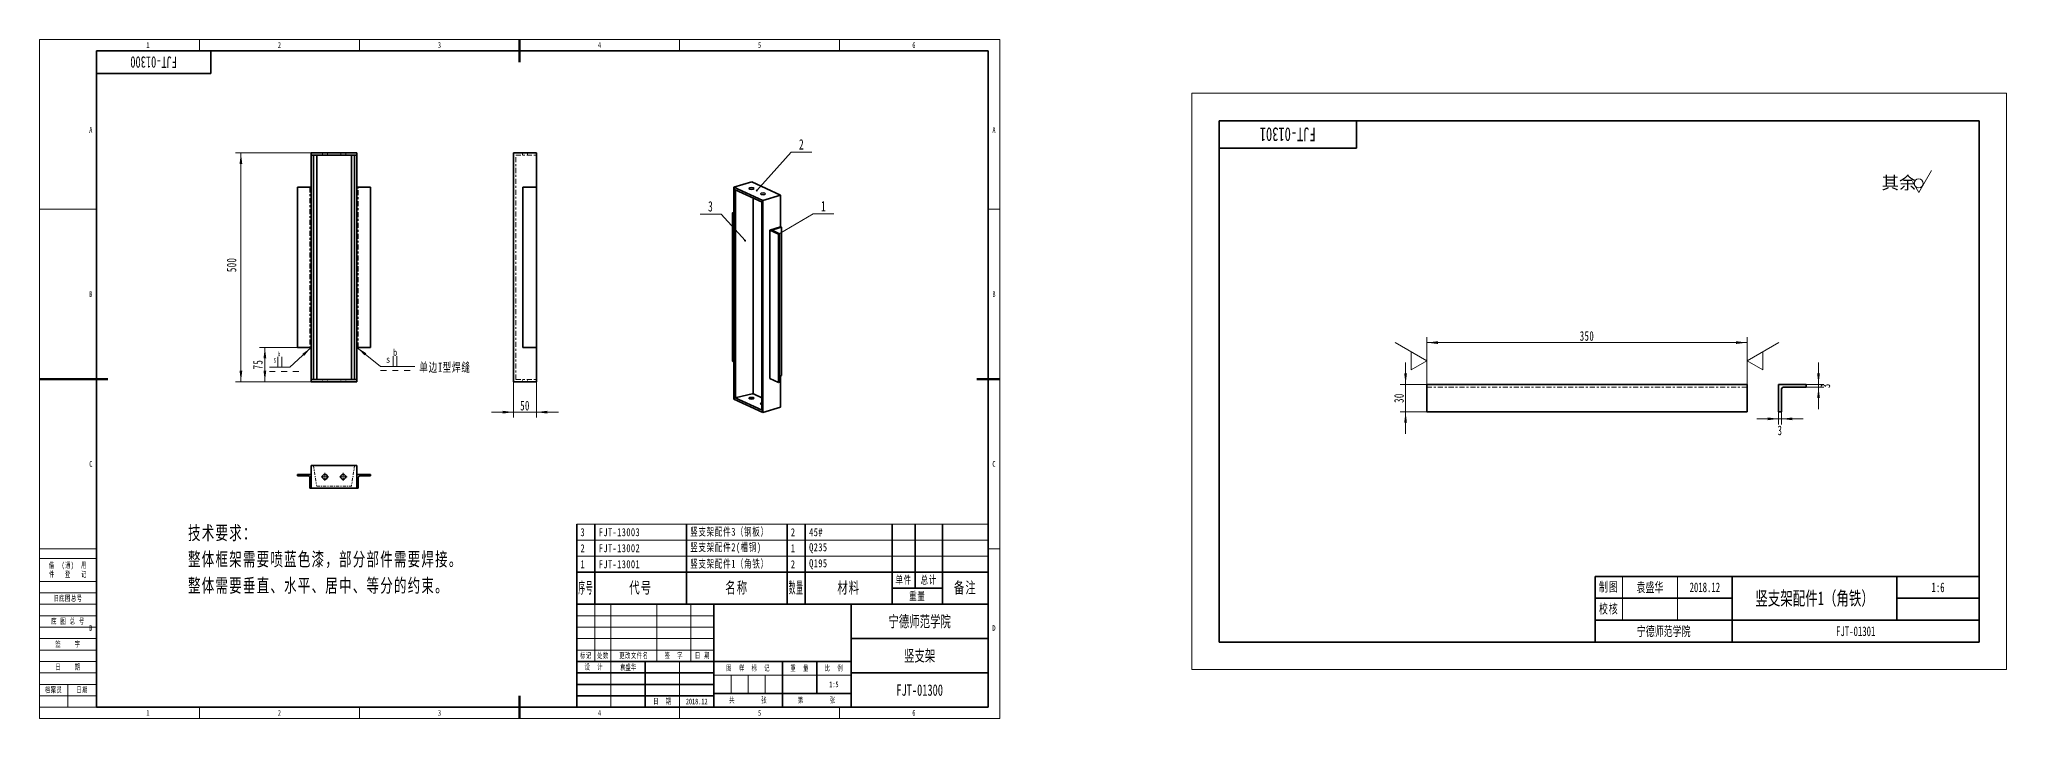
# Model space of a CAD drawing. Header units: millimetres. Extents: x -1183 to 7849, y -737 to 748.
# Drawn here: x -1183 to 3119, y -737 to 748 of the extents above; entities that cross this region are included whole.
import ezdxf
from ezdxf.enums import TextEntityAlignment as Align

# ---------------------------------------------------------------- set-up
doc = ezdxf.new("R2010")
doc.units = ezdxf.units.MM
for name, pattern in [('CENTER', [47.5, 22, -8.5, 8.5, -8.5]), ('DASHED', [25.719999, 12.86, -12.86]), ('点画线', [18, 12, -2, 2, -2])]:
    doc.linetypes.add(name, pattern=pattern)
doc.layers.get('0').update_dxf_attribs({"lineweight": 18})
for name, color, linetype, lineweight in [('yhdashed', 2, 'DASHED', 18), ('yhsolid', 7, 'Continuous', 18), ('yhtext', 4, 'Continuous', 18), ('yhthin', 1, 'Continuous', 18), ('中心线层', 1, '点画线', 18), ('尺寸线层', 3, 'Continuous', 18), ('粗实线层', 7, 'Continuous', 35), ('细实线层', 7, 'Continuous', 18)]:
    doc.layers.add(name, color=color, linetype=linetype, lineweight=lineweight)
doc.styles.get("Standard").update_dxf_attribs({"font": ''})
doc.styles.add('UMHZ', font='', dxfattribs={"width": 0.75})
doc.styles.add('标准', font='', dxfattribs={"width": 0.667})
doc.styles.get('Standard').set_extended_font_data('宋体')
doc.styles.get('UMHZ').set_extended_font_data('宋体')
doc.styles.get('标准').set_extended_font_data('宋体')
doc.dimstyles.new('标准', dxfattribs={"dimscale": 6, "dimtxt": 3.5, "dimasz": 4, "dimexe": 2, "dimexo": 0, "dimtad": 1, "dimdsep": 46, "dimtxsty": '标准', "dimblk": '_CAXARROW', "dimcen": 0, "dimdle": 8, "dimazin": 2, "dimtfac": 0.707107, "dimtdec": 3, "dimtmove": 2, "dimatfit": 3, "dimfxl": 0, "dimfrac": 2, "dimtolj": 1, "dimarcsym": 0})

# ---------------------------------------------------------------- blocks, each defined once
blk = doc.blocks.new('*X4')
at = {"layer": '尺寸线层', "lineweight": 18, "transparency": 16777216}
for points in [[(-742.1, 499.5), (-739.1, 475.5), (-745.1, 475.5)], [(-742.1, -0.5), (-739.1, 23.5), (-745.1, 23.5)]]:
    blk.add_hatch(color=0, dxfattribs=at).paths.add_polyline_path(points, flags=0)
at = {"layer": '尺寸线层', "color": 0, "lineweight": 18, "transparency": 16777216}
for p, q in [((-488.4, 499.5), (-754.1, 499.5)), ((-742.1, 499.5), (-742.1, -0.5)), ((-488.4, -0.5), (-754.1, -0.5))]:
    blk.add_line(p, q, dxfattribs=at)
at = {"layer": '尺寸线层', "color": 0, "lineweight": 18, "transparency": 16777216, "insert": (-762.4, 254.9), "char_height": 21, "width": 59.721, "attachment_point": 5, "rotation": 90, "line_spacing_factor": 1.15057, "style": '标准'}
blk.add_mtext('\\T1.1;500', dxfattribs=at)
blk = doc.blocks.new('_CAXARROW')
blk.add_hatch(color=0).paths.add_polyline_path([(0, 0), (-1, 0.125), (-1, -0.125)], flags=0)
blk = doc.blocks.new('*X5')
at = {"layer": '尺寸线层', "lineweight": 18, "transparency": 16777216}
for points in [[(-145.9, -67.1), (-169.9, -64.1), (-169.9, -70.1)], [(-95.9, -67.1), (-71.9, -64.1), (-71.9, -70.1)]]:
    blk.add_hatch(color=0, dxfattribs=at).paths.add_polyline_path(points, flags=0)
at = {"layer": '尺寸线层', "color": 0, "lineweight": 18, "transparency": 16777216}
for p, q in [((-145.9, -0.5), (-145.9, -79.1)), ((-95.9, -0.5), (-95.9, -79.1)), ((-193.9, -67.1), (-47.9, -67.1))]:
    blk.add_line(p, q, dxfattribs=at)
at = {"layer": '尺寸线层', "color": 0, "lineweight": 18, "transparency": 16777216, "insert": (-120.9, -52.9), "char_height": 21, "width": 42, "attachment_point": 5, "line_spacing_factor": 1.15057, "style": '标准'}
blk.add_mtext('\\T1.1;50', dxfattribs=at)
blk = doc.blocks.new('$CAXA_FRAME_13B17AC1$')
at = {"layer": '粗实线层'}
for p, q in [((-138.5, 95), (-138.5, -95)), ((138.5, 95), (-138.5, 95)), ((-88.5, 95), (-88.5, 85)), ((138.5, -95), (138.5, 95)), ((-88.5, 85), (-138.5, 85)), ((-138.5, -95), (138.5, -95))]:
    blk.add_line(p, q, dxfattribs=at)
at = {"layer": '细实线层'}
for p, q in [((148.5, 105), (-148.5, 105)), ((-148.5, 105), (-148.5, -105)), ((148.5, -105), (148.5, 105)), ((-148.5, -105), (148.5, -105))]:
    blk.add_line(p, q, dxfattribs=at)
at = {"layer": '尺寸线层', "style": '标准', "width": 0.667}
blk.add_attdef('图纸编号', text='', height=5.19, rotation=180, dxfattribs=at).set_placement((-113.5, 90), align=Align.MIDDLE_CENTER)
blk = doc.blocks.new('$CAXA_TITLE_151E506F$')
at = {"layer": '粗实线层'}
for p, q in [((-140, 24), (-140, 0)), ((-140, 24), (0, 24)), ((-90, 24), (-90, 0)), ((-30, 24), (-30, 8)), ((0, 24), (0, 0)), ((0, 24), (0, 8)), ((-140, 16), (-90, 16)), ((-30, 16), (0, 16)), ((-140, 8), (0, 8)), ((-140, 0), (0, 0))]:
    blk.add_line(p, q, dxfattribs=at)
at = {"layer": '细实线层'}
for p, q in [((-130, 24), (-130, 8)), ((-110, 24), (-110, 8))]:
    blk.add_line(p, q, dxfattribs=at)
at = {"layer": '尺寸线层', "char_height": 3.481, "width": 18, "attachment_point": 5, "line_spacing_factor": 0.963108, "style": '标准'}
for s, insert in [('\\T1.1;制图', (-135, 20)), ('\\T1.1;校核', (-135, 12))]:
    blk.add_mtext(s, dxfattribs=dict(at, insert=insert))
at = {"layer": '尺寸线层', "style": '标准', "width": 0.667}
for tag, height, p in [('制图签名', 3.63, (-120, 20)), ('制图日期', 3.63, (-100, 20)), ('图纸比例', 3.63, (-15, 20)), ('校核签名', 3.63, (-120, 12)), ('校核日期', 3.63, (-100, 12)), ('图纸名称', 5.19, (-60, 16)), ('重量', 3.63, (-15, 12)), ('院校名称', 3.63, (-115, 4)), ('图纸编号', 3.63, (-45, 4))]:
    blk.add_attdef(tag, text='', height=height, dxfattribs=at).set_placement(p, align=Align.MIDDLE_CENTER)
blk = doc.blocks.new('*X6')
at = {"layer": '尺寸线层', "lineweight": 18, "transparency": 16777216}
for points in [[(1804.7, -6.3), (1807.7, 17.7), (1801.7, 17.7)], [(1804.7, -66.3), (1807.7, -90.3), (1801.7, -90.3)]]:
    blk.add_hatch(color=0, dxfattribs=at).paths.add_polyline_path(points, flags=0)
at = {"layer": '尺寸线层', "color": 0, "lineweight": 18, "transparency": 16777216}
for p, q in [((1804.7, 41.7), (1804.7, -114.3)), ((1851.4, -6.3), (1792.7, -6.3)), ((1851.4, -66.3), (1792.7, -66.3))]:
    blk.add_line(p, q, dxfattribs=at)
at = {"layer": '尺寸线层', "color": 0, "lineweight": 18, "transparency": 16777216, "insert": (1790.4, -36.3), "char_height": 21, "width": 42, "attachment_point": 5, "rotation": 90, "line_spacing_factor": 1.15057, "style": '标准'}
blk.add_mtext('\\T1.1;30', dxfattribs=at)
blk = doc.blocks.new('*X7')
at = {"layer": '尺寸线层', "lineweight": 18, "transparency": 16777216}
for points in [[(1851.4, 85), (1875.4, 82), (1875.4, 88)], [(2551.4, 85), (2527.4, 82), (2527.4, 88)]]:
    blk.add_hatch(color=0, dxfattribs=at).paths.add_polyline_path(points, flags=0)
at = {"layer": '尺寸线层', "color": 0, "lineweight": 18, "transparency": 16777216}
for p, q in [((1851.4, -6.3), (1851.4, 97)), ((2551.4, -66.3), (2551.4, 97)), ((2551.4, 85), (1851.4, 85))]:
    blk.add_line(p, q, dxfattribs=at)
at = {"layer": '尺寸线层', "color": 0, "lineweight": 18, "transparency": 16777216, "insert": (2201.4, 99.3), "char_height": 21, "width": 59.721, "attachment_point": 5, "line_spacing_factor": 1.15057, "style": '标准'}
blk.add_mtext('\\T1.1;350', dxfattribs=at)
blk = doc.blocks.new('*X8')
at = {"layer": '尺寸线层', "lineweight": 18, "transparency": 16777216}
for points in [[(2707.7, -6.3), (2704.7, 17.7), (2710.7, 17.7)], [(2707.7, -12.3), (2704.7, -36.3), (2710.7, -36.3)]]:
    blk.add_hatch(color=0, dxfattribs=at).paths.add_polyline_path(points, flags=0)
at = {"layer": '尺寸线层', "color": 0, "lineweight": 18, "transparency": 16777216}
for p, q in [((2707.7, -60.3), (2707.7, 41.7)), ((2680.5, -6.3), (2719.7, -6.3)), ((2680.5, -12.3), (2719.7, -12.3))]:
    blk.add_line(p, q, dxfattribs=at)
at = {"layer": '尺寸线层', "color": 0, "lineweight": 18, "transparency": 16777216, "insert": (2722.8, -9.4), "char_height": 21, "width": 42, "attachment_point": 5, "rotation": 90, "line_spacing_factor": 1.15057, "style": '标准'}
blk.add_mtext('\\T1.1;3', dxfattribs=at)
blk = doc.blocks.new('*X9')
at = {"layer": '尺寸线层', "lineweight": 18, "transparency": 16777216}
for points in [[(2620.5, -81.7), (2596.5, -84.7), (2596.5, -78.7)], [(2626.5, -81.7), (2650.5, -84.7), (2650.5, -78.7)]]:
    blk.add_hatch(color=0, dxfattribs=at).paths.add_polyline_path(points, flags=0)
at = {"layer": '尺寸线层', "color": 0, "lineweight": 18, "transparency": 16777216}
for p, q in [((2674.5, -81.7), (2572.5, -81.7)), ((2620.5, -66.3), (2620.5, -93.7)), ((2626.5, -66.3), (2626.5, -93.7))]:
    blk.add_line(p, q, dxfattribs=at)
at = {"layer": '尺寸线层', "color": 0, "lineweight": 18, "transparency": 16777216, "insert": (2623.5, -107.1), "char_height": 21, "width": 42, "attachment_point": 5, "line_spacing_factor": 1.15057, "style": '标准'}
blk.add_mtext('\\T1.1;3', dxfattribs=at)
blk = doc.blocks.new('*X19')
at = {"layer": '尺寸线层', "lineweight": 18, "transparency": 16777216}
for points in [[(-689.7, 74.5), (-686.7, 50.5), (-692.7, 50.5)], [(-689.7, -0.5), (-686.7, 23.5), (-692.7, 23.5)]]:
    blk.add_hatch(color=0, dxfattribs=at).paths.add_polyline_path(points, flags=0)
at = {"layer": '尺寸线层', "color": 0, "lineweight": 18, "transparency": 16777216}
for p, q in [((-618.4, 74.5), (-701.7, 74.5)), ((-689.7, 74.5), (-689.7, -0.5)), ((-588.4, -0.5), (-701.7, -0.5))]:
    blk.add_line(p, q, dxfattribs=at)
at = {"layer": '尺寸线层', "color": 0, "lineweight": 18, "transparency": 16777216, "insert": (-704.9, 37), "char_height": 21, "width": 42, "attachment_point": 5, "rotation": 90, "line_spacing_factor": 1.15057, "style": '标准'}
blk.add_mtext('\\T1.1;75', dxfattribs=at)
blk = doc.blocks.new('*X20')
at = {"layer": 'yhthin', "linetype": 'Continuous'}
blk.add_hatch(color=0, dxfattribs=at).paths.add_polyline_path([(-51.8, 41.9), (-31.2, 29.2), (-35, 24.5)], flags=0)
at = {"layer": 'yhthin', "color": 0}
for p in [(-51.8, 41.9), (0, 0)]:
    blk.add_line(p, (0, 0), dxfattribs=at)
blk = doc.blocks.new('*X21')
at = {"layer": 'yhthin', "linetype": 'Continuous'}
blk.add_hatch(color=0, dxfattribs=at).paths.add_polyline_path([(91.5, 43.6), (76.1, 25), (72, 29.3)], flags=0)
at = {"layer": 'yhthin', "color": 0}
for p, q in [((91.5, 43.6), (45.1, 0)), ((45.1, 0), (0, 0)), ((0, 0), (0, 0))]:
    blk.add_line(p, q, dxfattribs=at)
blk = doc.blocks.new('$CAXA_FRAME_13B17AC1$_0')
at = {"layer": '粗实线层', "lineweight": 60}
for p, q in [((0, 148.5), (0, 138.5)), ((-210, 0), (-180, 0)), ((210, 0), (200, 0)), ((0, -148.5), (0, -138.5))]:
    blk.add_line(p, q, dxfattribs=at)
at = {"layer": '粗实线层'}
for p, q in [((205, 143.5), (-185, 143.5)), ((-185, 143.5), (-185, -143.5)), ((205, -143.5), (205, 143.5)), ((-185, -143.5), (205, -143.5))]:
    blk.add_line(p, q, dxfattribs=at)
at = {"layer": '细实线层'}
for p, q in [((210, 148.5), (-210, 148.5)), ((-210, 148.5), (-210, -148.5)), ((-140, 148.5), (-140, 143.5)), ((-70, 148.5), (-70, 143.5)), ((70, 148.5), (70, 143.5)), ((140, 148.5), (140, 143.5)), ((210, -148.5), (210, 148.5)), ((-185, 74.25), (-210, 74.25)), ((210, 74.25), (205, 74.25)), ((-185, -74.25), (-210, -74.25)), ((210, -74.25), (205, -74.25)), ((-140, -143.5), (-140, -148.5)), ((-70, -143.5), (-70, -148.5)), ((70, -143.5), (70, -148.5)), ((140, -143.5), (140, -148.5)), ((-210, -148.5), (210, -148.5))]:
    blk.add_line(p, q, dxfattribs=at)
at = {"layer": '尺寸线层', "style": '标准', "width": 0.667}
for tag, p in [('T1', (-162.5, 146)), ('T2', (-105, 146)), ('T3', (-35, 146)), ('T4', (35, 146)), ('T5', (105, 146)), ('T6', (172.5, 146)), ('L1', (-187.5, 108.875)), ('R1', (207.5, 108.875)), ('L2', (-187.5, 37.125)), ('R2', (207.5, 37.125)), ('L3', (-187.5, -37.125)), ('R3', (207.5, -37.125)), ('L4', (-187.5, -108.875)), ('R4', (207.5, -108.875)), ('B1', (-162.5, -146)), ('B2', (-105, -146)), ('B3', (-35, -146)), ('B4', (35, -146)), ('B5', (105, -146)), ('B6', (172.5, -146))]:
    blk.add_attdef(tag, text='', height=2.595, dxfattribs=at).set_placement(p, align=Align.MIDDLE_CENTER)
blk = doc.blocks.new('$CAXA_TITLE_151E506F$_0')
at = {"layer": '粗实线层'}
for p, q in [((-180, 45), (-180, 0)), ((0, 45), (-180, 45)), ((-120, 45), (-120, 0)), ((-60, 45), (-60, 0)), ((0, 0), (0, 45)), ((0, 30), (-60, 30)), ((-180, 20), (-60, 20)), ((-150, 20), (-150, 0)), ((-90, 20), (-90, 0)), ((-75, 20), (-75, 6)), ((-180, 15), (-120, 15)), ((-180, 10), (-120, 10)), ((0, 15), (-60, 15)), ((-180, 5), (-120, 5)), ((-180, 0), (0, 0)), ((-120, 6), (-60, 6))]:
    blk.add_line(p, q, dxfattribs=at)
at = {"layer": '细实线层'}
for p, q in [((-172, 45), (-172, 20)), ((-165, 45), (-165, 0)), ((-145, 45), (-145, 20)), ((-130, 45), (-130, 20)), ((-180, 40), (-120, 40)), ((-180, 35), (-120, 35)), ((-180, 30), (-120, 30)), ((-180, 25), (-120, 25)), ((-135, 20), (-135, 0)), ((-120, 14), (-60, 14)), ((-112.5, 14), (-112.5, 6)), ((-105, 14), (-105, 6)), ((-97.5, 14), (-97.5, 6))]:
    blk.add_line(p, q, dxfattribs=at)
at = {"layer": '尺寸线层', "attachment_point": 5, "line_spacing_factor": 0.963108, "style": '标准'}
for s, insert, char_height, width in [('\\T1.1;标记', (-176, 22.5), 2.486, 14), ('\\T1.1;设  计', (-172.5, 17.5), 2.486, 28), ('\\T1.1;处数', (-168.5, 22.5), 2.486, 12), ('\\T1.1;更改文件名', (-155, 22.5), 2.4861, 38), ('\\T1.1;签  字', (-137.5, 22.5), 2.486, 28), ('\\T1.1;日 期', (-125, 22.5), 2.486, 18), ('\\T1.1;图  样  标  记', (-105, 17), 2.4861, 58), ('\\T1.1;重  量', (-82.5, 17), 2.486, 28), ('\\T1.1;比  例', (-67.5, 17), 2.486, 28), ('\\T1.1;日  期', (-142.5, 2.5), 2.486, 28), ('\\T1.1;共', (-112, 3), 2.486, 8), ('\\T1.1;张', (-98, 3), 2.486, 8), ('\\T1.1;第', (-82, 3), 2.486, 8), ('\\T1.1;张', (-68, 3), 2.486, 8)]:
    blk.add_mtext(s, dxfattribs=dict(at, insert=insert, char_height=char_height, width=width))
at = {"layer": '尺寸线层', "style": '标准'}
for tag, height, width, p in [('标记D', 2.6, 0.667, (-176, 42.5)), ('处数D', 2.6, 0.620663, (-168.5, 42.5)), ('更改文件名D', 2.6, 0.667, (-155, 42.5)), ('更改签字D', 2.6, 0.667, (-137.5, 42.5)), ('更改日期D', 2.6, 0.512634, (-125, 42.5)), ('标记C', 2.6, 0.667, (-176, 37.5)), ('处数C', 2.6, 0.620663, (-168.5, 37.5)), ('更改文件名C', 2.6, 0.667, (-155, 37.5)), ('更改签字C', 2.6, 0.667, (-137.5, 37.5)), ('更改日期C', 2.6, 0.512634, (-125, 37.5)), ('材料名称', 5.19, 0.667, (-90, 32.5)), ('单位名称', 5.19, 0.667, (-30, 37.5)), ('标记B', 2.6, 0.667, (-176, 32.5)), ('标记A', 2.6, 0.667, (-176, 27.5)), ('处数B', 2.6, 0.620663, (-168.5, 32.5)), ('处数A', 2.6, 0.620663, (-168.5, 27.5)), ('更改文件名B', 2.6, 0.667, (-155, 32.5)), ('更改文件名A', 2.6, 0.667, (-155, 27.5)), ('更改签字B', 2.6, 0.667, (-137.5, 32.5)), ('更改签字A', 2.6, 0.667, (-137.5, 27.5)), ('更改日期B', 2.6, 0.512634, (-125, 32.5)), ('更改日期A', 2.6, 0.512634, (-125, 27.5)), ('图纸名称', 5.19, 0.667, (-30, 22.5)), ('设计', 2.6, 0.667, (-157.5, 17.5)), ('图样标记S', 2.6, 0.370235, (-116.25, 10)), ('图样标记A', 2.6, 0.370235, (-108.75, 10)), ('图样标记B', 2.6, 0.370235, (-101.25, 10)), ('图样标记C', 2.6, 0.370235, (-93.75, 10)), ('重量', 2.6, 0.667, (-82.5, 10)), ('图纸比例', 2.6, 0.667, (-67.5, 10)), ('图纸编号', 5.19, 0.667, (-30, 7.5)), ('设计日期', 2.6, 0.667, (-127.5, 2.5)), ('页数', 2.6, 0.667, (-105, 3)), ('页码', 2.6, 0.667, (-75, 3))]:
    blk.add_attdef(tag, text='', height=height, dxfattribs=dict(at, width=width)).set_placement(p, align=Align.MIDDLE_CENTER)
blk = doc.blocks.new('*X24')
at = {"layer": '粗实线层'}
for p, q in [((50, 0), (50, -10)), ((50, -10), (0, -10))]:
    blk.add_line(p, q, dxfattribs=at)
at = {"layer": '尺寸线层', "style": '标准', "width": 0.667}
blk.add_attdef('图纸编号', text='', height=5.19, rotation=180, dxfattribs=at).set_placement((25, -5), align=Align.MIDDLE_CENTER)
blk = doc.blocks.new('*X25')
at = {"layer": '细实线层'}
for p, q in [((-25, 65), (0, 65)), ((-25, 55), (0, 55)), ((-25, 50), (0, 50)), ((-25, 45), (0, 45)), ((-25, 40), (0, 40)), ((-25, 35), (0, 35)), ((-25, 30), (0, 30)), ((-25, 25), (0, 25)), ((-25, 20), (0, 20)), ((-25, 15), (0, 15)), ((-25, 10), (0, 10)), ((-12.5, 0), (-12.5, 10)), ((-25, 5), (0, 5)), ((-25, 0), (0, 0))]:
    blk.add_line(p, q, dxfattribs=at)
at = {"layer": '尺寸线层', "attachment_point": 5, "line_spacing_factor": 0.963108, "style": '标准'}
for s, insert, char_height, width in [('\\T1.1;借  (通)  用\\P件   登   记', (-12.5, 60), 2.4861, 48), ('\\T1.1;旧底图总号', (-12.5, 47.5), 2.4861, 48), ('\\T1.1;底 图 总 号', (-12.5, 37.5), 2.4861, 48), ('\\T1.1;签    字', (-12.5, 27.5), 2.4861, 48), ('\\T1.1;日    期', (-12.5, 17.5), 2.4861, 48), ('\\T1.1;档案员', (-18.75, 7.5), 2.486, 23), ('\\T1.1;日期', (-6.25, 7.5), 2.486, 23)]:
    blk.add_mtext(s, dxfattribs=dict(at, insert=insert, char_height=char_height, width=width))
at = {"layer": '尺寸线层', "style": '标准', "width": 0.667}
for tag, p in [('登记', (-12.5, 52.5)), ('旧底图总号', (-12.5, 42.5)), ('底图总号', (-12.5, 32.5)), ('签字', (-12.5, 22.5)), ('签字日期', (-12.5, 12.5)), ('档案员', (-18.75, 2.5)), ('日期', (-6.25, 2.5))]:
    blk.add_attdef(tag, text='', height=2.6, dxfattribs=at).set_placement(p, align=Align.MIDDLE_CENTER)
blk = doc.blocks.new('$CAXA_BOMTABLE_86AFA1F5$')
at = {"layer": '细实线层', "color": 0, "linetype": 'Continuous', "lineweight": 18}
for p, q in [((-900, 175), (0, 175)), ((-900, 140), (0, 140)), ((-900, 140), (0, 140)), ((-900, 105), (0, 105)), ((-900, 105), (0, 105)), ((-900, 70), (0, 70))]:
    blk.add_line(p, q, dxfattribs=at)
at = {"layer": '细实线层', "color": 0, "linetype": 'Continuous', "lineweight": 35}
for p, q in [((-900, 175), (-900, 140)), ((-860, 175), (-860, 140)), ((-660, 175), (-660, 140)), ((-440, 175), (-440, 140)), ((-400, 175), (-400, 140)), ((-210, 175), (-210, 140)), ((-160, 175), (-160, 140)), ((-100, 175), (-100, 140)), ((0, 175), (0, 140)), ((0, 175), (0, 140)), ((-900, 140), (-900, 105)), ((-860, 140), (-860, 105)), ((-660, 140), (-660, 105)), ((-440, 140), (-440, 105)), ((-400, 140), (-400, 105)), ((-210, 140), (-210, 105)), ((-160, 140), (-160, 105)), ((-100, 140), (-100, 105)), ((0, 140), (0, 105)), ((0, 140), (0, 105)), ((-900, 105), (-900, 70)), ((-860, 105), (-860, 70)), ((-660, 105), (-660, 70)), ((-440, 105), (-440, 70)), ((-400, 105), (-400, 70)), ((-210, 105), (-210, 70)), ((-160, 105), (-160, 70)), ((-100, 105), (-100, 70)), ((0, 105), (0, 70)), ((0, 105), (0, 70)), ((-900, 70), (0, 70)), ((-900, 70), (-900, 0)), ((-860, 70), (-860, 0)), ((-660, 70), (-660, 0)), ((-440, 70), (-440, 0)), ((-400, 70), (-400, 0)), ((-210, 70), (-210, 0)), ((-160, 70), (-160, 35)), ((-100, 70), (-100, 35)), ((0, 70), (0, 0)), ((-210, 35), (-100, 35)), ((-100, 35), (-100, 0)), ((-900, 0), (0, 0))]:
    blk.add_line(p, q, dxfattribs=at)
at = {"layer": '细实线层', "color": 0, "line_spacing_factor": 1.15057, "style": '标准'}
for s, insert, char_height, width, attachment_point in [('\\T1.1;3', (-891.7, 157.5), 17.5, 59.9, 4), ('\\T1.1;2', (-891.7, 122.5), 17.5, 59.9, 4), ('\\T1.1;FJT-13003', (-851.7, 157.5), 17.5, 379.9, 4), ('\\T1.1;FJT-13002', (-851.7, 122.5), 17.5, 379.9, 4), ('\\T1.1;竖支架配件3（钢板）', (-651.7, 157.5), 17.5, 419.9, 4), ('\\T1.1;竖支架配件2(槽钢)', (-651.7, 122.5), 17.5, 419.9, 4), ('\\T1.1;2', (-431.7, 157.5), 17.5, 59.9, 4), ('\\T1.1;1', (-431.7, 122.5), 17.5, 59.9, 4), ('\\T1.1;45#', (-391.7, 157.5), 17.5, 359.9, 4), ('\\T1.1;Q235', (-391.7, 122.5), 17.5, 359.9, 4), ('\\T1.1;1', (-891.7, 87.5), 17.5, 59.9, 4), ('\\T1.1;FJT-13001', (-851.7, 87.5), 17.5, 379.9, 4), ('\\T1.1;竖支架配件1（角铁）', (-651.7, 87.5), 17.5, 419.9, 4), ('\\T1.1;2', (-431.7, 87.5), 17.5, 59.9, 4), ('\\T1.1;Q195', (-391.7, 87.5), 17.5, 359.9, 4), ('\\T1.1;{\\W0.425474;序号}', (-880, 35), 25, 59.4, 5), ('\\T1.1;代号', (-760, 35), 25, 347.4, 5), ('\\T1.1;名称', (-550, 35), 25, 383.4, 5), ('\\T1.1;{\\W0.422936;数量}', (-420, 35), 25, 59.4, 5), ('\\T1.1;材料', (-305, 35), 25, 329.4, 5), ('\\T1.1;单件', (-185, 52.5), 17.5, 83.7, 5), ('\\T1.1;总计', (-130, 52.5), 17.5, 101.7, 5), ('\\T1.1;备注', (-50, 35), 25, 167.4, 5), ('\\T1.1;重量', (-155, 17.5), 17.5, 191.7, 5)]:
    blk.add_mtext(s, dxfattribs=dict(at, insert=insert, char_height=char_height, width=width, attachment_point=attachment_point))
blk = doc.blocks.new('*X27')
at = {"layer": '细实线层', "lineweight": 18}
h = blk.add_hatch(color=0, dxfattribs=at)
edge = h.paths.add_edge_path(flags=0)
edge.add_arc((0, 0), 2.29, 0, 360)
at = {"layer": '细实线层', "color": 0}
for p, q in [((0, 0), (74.3, 43.7)), ((74.3, 43.7), (120, 43.7))]:
    blk.add_line(p, q, dxfattribs=at)
at = {"layer": '细实线层', "color": 0, "lineweight": 18, "insert": (97.2, 49.2), "char_height": 22.73, "width": 80.444, "attachment_point": 8, "line_spacing_factor": 1.15057, "style": '标准'}
blk.add_mtext('\\T1.1;1', dxfattribs=at)
blk = doc.blocks.new('*X28')
at = {"layer": '细实线层', "lineweight": 18}
h = blk.add_hatch(color=0, dxfattribs=at)
edge = h.paths.add_edge_path(flags=0)
edge.add_arc((0, 0), 2.29, 0, 360)
at = {"layer": '细实线层', "color": 0}
for p, q in [((0, 0), (75, 84.1)), ((75, 84.1), (120.7, 84.1))]:
    blk.add_line(p, q, dxfattribs=at)
at = {"layer": '细实线层', "color": 0, "lineweight": 18, "insert": (97.9, 89.6), "char_height": 22.6, "width": 80.444, "attachment_point": 8, "line_spacing_factor": 1.15057, "style": '标准'}
blk.add_mtext('\\T1.1;2', dxfattribs=at)
blk = doc.blocks.new('*X29')
at = {"layer": '细实线层', "lineweight": 18}
h = blk.add_hatch(color=0, dxfattribs=at)
edge = h.paths.add_edge_path(flags=0)
edge.add_arc((0, 0), 2.29, 0, 360)
at = {"layer": '细实线层', "color": 0}
for p, q in [((-52.4, 58), (-98.1, 58)), ((0, 0), (-52.4, 58))]:
    blk.add_line(p, q, dxfattribs=at)
at = {"layer": '细实线层', "color": 0, "lineweight": 18, "insert": (-75.2, 63.4), "char_height": 22.6, "width": 80.444, "attachment_point": 8, "line_spacing_factor": 1.15057, "style": '标准'}
blk.add_mtext('\\T1.1;3', dxfattribs=at)

msp = doc.modelspace()

# ---------------------------------------------------------------- linework, layer by layer
at = {"color": 6, "linetype": 'CENTER', "lineweight": 18, "ltscale": 0.1}
for p, q in [((-563.893, 494.481), (-563.893, 499.481)), ((-552.893, 494.481), (-552.893, 499.481)), ((-523.893, 494.481), (-523.893, 499.481)), ((-512.893, 494.481), (-512.893, 499.481)), ((-126.356, 494.481), (-126.356, 499.481)), ((-115.356, 494.481), (-115.356, 499.481)), ((-563.893, -0.519), (-563.893, 4.481)), ((-552.893, -0.519), (-552.893, 4.481)), ((-523.893, -0.519), (-523.893, 4.481)), ((-512.893, -0.519), (-512.893, 4.481)), ((-126.356, -0.519), (-126.356, 4.481)), ((-115.356, -0.519), (-115.356, 4.481))]:
    msp.add_line(p, q, dxfattribs=at)
at = {"color": 6, "linetype": 'CENTER', "lineweight": 18, "ltscale": 0.5}
for p, q in [((-140.856, 4.481), (-140.856, 494.481)), ((-140.856, 494.481), (-95.856, 494.481)), ((-591.393, 424.481), (-591.393, 74.481)), ((-485.393, 74.481), (-485.393, 424.481)), ((-140.856, 4.481), (-95.856, 4.481)), ((1851.378, -12.315), (2551.378, -12.315))]:
    msp.add_line(p, q, dxfattribs=at)
at = {"color": 6, "linetype": 'CENTER', "lineweight": 18, "ltscale": 0.3}
for p, q in [((-583.393, -183.553), (-576.393, -228.553)), ((-493.393, -183.553), (-500.393, -228.553)), ((-576.393, -228.553), (-500.393, -228.553))]:
    msp.add_line(p, q, dxfattribs=at)
at = {"layer": 'yhdashed'}
for p, q in [((-679.913, 21.783), (-604.838, 21.783)), ((-436.611, 24.145), (-361.536, 24.145))]:
    msp.add_line(p, q, dxfattribs=at)
at = {"layer": 'yhsolid'}
for p, q in [((-661.053, 54.051), (-661.053, 30.951)), ((-652.653, 54.051), (-652.653, 30.951)), ((-409.34, 55.645), (-409.34, 32.545)), ((-400.94, 55.645), (-400.94, 32.545))]:
    msp.add_line(p, q, dxfattribs=at)
at = {"layer": 'yhtext'}
for p, q in [((2926.87, 413.294), (2912.947, 437.41)), ((2926.87, 413.294), (2954.716, 461.526)), ((1851.378, 45.35), (1782.096, 85.35)), ((1816.737, 25.35), (1816.737, 65.35)), ((1851.378, 45.35), (1816.737, 25.35)), ((2551.378, 45.35), (2620.66, 85.35)), ((2551.378, 45.35), (2586.019, 25.35)), ((2586.019, 25.35), (2586.019, 65.35))]:
    msp.add_line(p, q, dxfattribs=at)
msp.add_circle((2926.759, 433.011), 9.672, dxfattribs=at)
at = {"layer": 'yhthin'}
msp.add_line((-436.611, 32.545), (-361.536, 32.545), dxfattribs=at)
at = {"layer": '中心线层', "linetype": '点画线', "ltscale": 0.5}
for p, q in [((-566.893, -208.553), (-549.893, -208.553)), ((-558.393, -217.053), (-558.393, -200.053)), ((-526.893, -208.553), (-509.893, -208.553)), ((-518.393, -217.053), (-518.393, -200.053))]:
    msp.add_line(p, q, dxfattribs=at)
at = {"layer": '粗实线层', "linetype": 'Continuous', "lineweight": 35}
for p, q in [((-488.393, 499.481), (-588.393, 499.481)), ((-588.393, 499.481), (-588.393, -0.519)), ((-488.393, 494.481), (-588.393, 494.481)), ((-583.393, 494.481), (-583.393, 4.481)), ((-576.393, 4.481), (-576.393, 494.481)), ((-500.393, 494.481), (-500.393, 4.481)), ((-493.393, 494.481), (-493.393, 4.481)), ((-488.393, -0.519), (-488.393, 499.481)), ((-145.856, 499.481), (-95.856, 499.481)), ((-145.856, -0.519), (-145.856, 499.481)), ((-95.856, 424.481), (-95.856, 499.481)), ((336.065, 424.835), (374.845, 436.684)), ((437.967, 407.566), (374.845, 436.684)), ((-618.393, 424.481), (-588.393, 424.481)), ((-618.393, 424.481), (-618.393, 74.481)), ((-488.393, 424.481), (-458.393, 424.481)), ((-458.393, 424.481), (-458.393, 74.481)), ((-125.856, 424.481), (-122.856, 424.481)), ((-125.856, 424.481), (-125.856, 74.481)), ((-122.856, 424.481), (-119.856, 424.481)), ((-119.856, 424.481), (-95.856, 424.481)), ((-95.856, 424.481), (-95.856, 74.481)), ((336.065, 424.835), (336.065, -38.592)), ((399.187, 395.717), (336.065, 424.835)), ((397.651, 391.792), (337.601, 419.492)), ((339.221, -35.05), (339.221, 419.109)), ((378.309, 400.708), (378.309, -27.223)), ((396.978, 392.098), (396.978, -61.656)), ((399.187, 395.717), (437.967, 407.566)), ((399.187, -67.71), (399.187, 395.717)), ((437.967, 338.052), (437.967, 407.566)), ((334.967, 369.507), (332.641, 368.796)), ((332.641, 368.796), (332.641, 44.396)), ((332.641, 368.796), (336.065, 367.216)), ((336.065, 369), (334.967, 369.507)), ((437.967, 338.052), (414.699, 330.943)), ((414.699, 330.943), (433.636, 322.207)), ((414.699, 330.943), (414.699, 6.543)), ((435.963, 322.918), (420.813, 329.907)), ((421.246, 331.491), (439.861, 337.178)), ((433.636, 322.207), (435.963, 322.918)), ((433.636, 322.207), (433.636, -2.192)), ((435.963, 322.918), (435.963, -1.481)), ((439.861, 337.178), (437.967, 338.052)), ((439.861, 337.178), (439.861, 12.779)), ((-618.393, 74.481), (-588.393, 74.481)), ((-488.393, 74.481), (-458.393, 74.481)), ((-125.856, 74.481), (-122.856, 74.481)), ((-119.856, 74.481), (-122.856, 74.481)), ((-119.856, 74.481), (-95.856, 74.481)), ((-115.356, 74.481), (-115.356, 74.489)), ((-95.856, -0.519), (-95.856, 74.489)), ((332.641, 44.396), (336.065, 42.817)), ((-488.393, 4.481), (-588.393, 4.481)), ((414.699, 6.543), (433.636, -2.192)), ((435.962, 11.588), (439.861, 12.779)), ((437.967, -55.862), (437.967, 12.204)), ((-588.393, -0.519), (-488.393, -0.519)), ((-145.856, -0.519), (-95.856, -0.519)), ((336.065, -38.592), (399.187, -67.71)), ((397.651, -62.367), (337.601, -34.667)), ((376.092, -27.345), (341.439, -34.929)), ((396.978, -35.471), (379.929, -27.607)), ((433.636, -2.192), (435.963, -1.481)), ((1851.378, -66.315), (1851.378, -6.315)), ((1851.378, -6.315), (2551.378, -6.315)), ((2551.378, -66.315), (2551.378, -6.315)), ((2620.508, -66.315), (2620.508, -6.315)), ((2620.508, -6.315), (2680.508, -6.315)), ((2626.508, -18.315), (2626.508, -66.315)), ((2680.508, -12.315), (2632.508, -12.315)), ((2680.508, -6.315), (2680.508, -12.315)), ((399.187, -67.71), (437.967, -55.862)), ((1851.378, -66.315), (2551.378, -66.315)), ((2626.508, -66.315), (2620.508, -66.315)), ((-618.393, -203.553), (-588.393, -203.553)), ((-618.393, -206.553), (-618.393, -203.553)), ((-594.393, -206.553), (-618.393, -206.553)), ((-591.393, -233.553), (-591.393, -209.553)), ((-588.393, -183.553), (-488.393, -183.553)), ((-588.393, -183.553), (-588.393, -233.553)), ((-488.393, -183.553), (-488.393, -233.553)), ((-488.393, -203.553), (-458.393, -203.553)), ((-485.393, -209.553), (-485.393, -233.553)), ((-458.393, -206.553), (-482.393, -206.553)), ((-458.393, -203.553), (-458.393, -206.553)), ((-588.393, -233.553), (-591.393, -233.553)), ((-588.393, -233.553), (-488.393, -233.553)), ((-485.393, -233.553), (-488.393, -233.553))]:
    msp.add_line(p, q, dxfattribs=at)
for centre in [(-558.393, -208.553), (-518.393, -208.553)]:
    msp.add_circle(centre, 5.5, dxfattribs=at)
for centre, radius, start, end in [((2632.508, -18.315), 6, 90, 180), ((-594.393, -209.553), 3, 0, 90), ((-482.393, -209.553), 3, 90, 180)]:
    msp.add_arc(centre, radius, start, end, dxfattribs=at)
for centre in [(374.392, 422.024), (399.641, 410.377), (374.392, -36.769)]:
    msp.add_ellipse(centre, major_axis=(5.5, 0), ratio=0.37541923, dxfattribs=at)
for centre, major_axis, start_param, end_param in [((423.14, 330.618), (3, 0), 2.25392029, 3.82471661), ((339.928, -33.956), (3, 0), 3.82471661, 5.240175), ((377.603, -28.318), (-3, 0), 3.82471661, 5.240175), ((399.641, -48.416), (5.5, 0), 2.07622396, 4.20700908), ((399.978, -61.656), (3, 0), 3.14158114, 3.82471661)]:
    msp.add_ellipse(centre, major_axis=major_axis, ratio=0.37541923, start_param=start_param, end_param=end_param, dxfattribs=at)

# ---------------------------------------------------------------- block references
at = {"layer": 'yhthin'}
for name, p in [('*X21', (-679.913, 30.922)), ('*X20', (-436.611, 32.545))]:
    msp.add_blockref(name, p, dxfattribs=at)
at = {"layer": '粗实线层'}
ref = msp.add_blockref('$CAXA_FRAME_13B17AC1$_0', (-132.891, 5.415), dxfattribs=dict(at, xscale=5, yscale=5, zscale=5))
ref.add_attrib('L1', 'A', dxfattribs={"layer": '尺寸线层', "height": 12.5, "style": '标准', "width": 0.667}).set_placement((-1070.391, 549.79), align=Align.MIDDLE_CENTER)
ref.add_attrib('L2', 'B', dxfattribs={"layer": '尺寸线层', "height": 12.5, "style": '标准', "width": 0.667}).set_placement((-1070.391, 191.04), align=Align.MIDDLE_CENTER)
ref.add_attrib('L3', 'C', dxfattribs={"layer": '尺寸线层', "height": 12.5, "style": '标准', "width": 0.667}).set_placement((-1070.391, -180.21), align=Align.MIDDLE_CENTER)
ref.add_attrib('L4', 'D', dxfattribs={"layer": '尺寸线层', "height": 12.5, "style": '标准', "width": 0.667}).set_placement((-1070.391, -538.96), align=Align.MIDDLE_CENTER)
ref.add_attrib('R1', 'A', dxfattribs={"layer": '尺寸线层', "height": 12.5, "style": '标准', "width": 0.667}).set_placement((904.609, 549.79), align=Align.MIDDLE_CENTER)
ref.add_attrib('R2', 'B', dxfattribs={"layer": '尺寸线层', "height": 12.5, "style": '标准', "width": 0.667}).set_placement((904.609, 191.04), align=Align.MIDDLE_CENTER)
ref.add_attrib('R3', 'C', dxfattribs={"layer": '尺寸线层', "height": 12.5, "style": '标准', "width": 0.667}).set_placement((904.609, -180.21), align=Align.MIDDLE_CENTER)
ref.add_attrib('R4', 'D', dxfattribs={"layer": '尺寸线层', "height": 12.5, "style": '标准', "width": 0.667}).set_placement((904.609, -538.96), align=Align.MIDDLE_CENTER)
ref.add_attrib('T1', '1', dxfattribs={"layer": '尺寸线层', "height": 12.5, "style": '标准', "width": 0.667}).set_placement((-945.391, 735.415), align=Align.MIDDLE_CENTER)
ref.add_attrib('T2', '2', dxfattribs={"layer": '尺寸线层', "height": 12.5, "style": '标准', "width": 0.667}).set_placement((-657.891, 735.415), align=Align.MIDDLE_CENTER)
ref.add_attrib('T3', '3', dxfattribs={"layer": '尺寸线层', "height": 12.5, "style": '标准', "width": 0.667}).set_placement((-307.891, 735.415), align=Align.MIDDLE_CENTER)
ref.add_attrib('T4', '4', dxfattribs={"layer": '尺寸线层', "height": 12.5, "style": '标准', "width": 0.667}).set_placement((42.109, 735.415), align=Align.MIDDLE_CENTER)
ref.add_attrib('T5', '5', dxfattribs={"layer": '尺寸线层', "height": 12.5, "style": '标准', "width": 0.667}).set_placement((392.109, 735.415), align=Align.MIDDLE_CENTER)
ref.add_attrib('T6', '6', dxfattribs={"layer": '尺寸线层', "height": 12.5, "style": '标准', "width": 0.667}).set_placement((729.609, 735.415), align=Align.MIDDLE_CENTER)
ref.add_attrib('B1', '1', dxfattribs={"layer": '尺寸线层', "height": 12.5, "style": '标准', "width": 0.667}).set_placement((-945.391, -724.585), align=Align.MIDDLE_CENTER)
ref.add_attrib('B2', '2', dxfattribs={"layer": '尺寸线层', "height": 12.5, "style": '标准', "width": 0.667}).set_placement((-657.891, -724.585), align=Align.MIDDLE_CENTER)
ref.add_attrib('B3', '3', dxfattribs={"layer": '尺寸线层', "height": 12.5, "style": '标准', "width": 0.667}).set_placement((-307.891, -724.585), align=Align.MIDDLE_CENTER)
ref.add_attrib('B4', '4', dxfattribs={"layer": '尺寸线层', "height": 12.5, "style": '标准', "width": 0.667}).set_placement((42.109, -724.585), align=Align.MIDDLE_CENTER)
ref.add_attrib('B5', '5', dxfattribs={"layer": '尺寸线层', "height": 12.5, "style": '标准', "width": 0.667}).set_placement((392.109, -724.585), align=Align.MIDDLE_CENTER)
ref.add_attrib('B6', '6', dxfattribs={"layer": '尺寸线层', "height": 12.5, "style": '标准', "width": 0.667}).set_placement((729.609, -724.585), align=Align.MIDDLE_CENTER)
ref = msp.add_blockref('*X24', (-1057.891, 722.915), dxfattribs=dict(at, xscale=5, yscale=5, zscale=5))
ref.add_attrib('图纸编号', 'FJT-01300', dxfattribs={"layer": '尺寸线层', "height": 25, "rotation": 180, "style": '标准', "width": 0.667}).set_placement((-932.891, 697.915), align=Align.MIDDLE_CENTER)
ref = msp.add_blockref('$CAXA_FRAME_13B17AC1$', (2228.122, 0), dxfattribs=dict(at, xscale=6, yscale=6, zscale=6))
ref.add_attrib('图纸编号', 'FJT-01301', dxfattribs={"layer": '尺寸线层', "height": 30, "rotation": 180, "style": '标准', "width": 0.667}).set_placement((1547.122, 540), align=Align.MIDDLE_CENTER)
at = {"layer": '粗实线层', "xscale": 5, "yscale": 5, "zscale": 5}
msp.add_blockref('*X25', (-1057.891, -712.085), dxfattribs=at)
at = {"layer": '粗实线层'}
ref = msp.add_blockref('$CAXA_TITLE_151E506F$', (3059.122, -570), dxfattribs=dict(at, xscale=6, yscale=6, zscale=6))
ref.add_attrib('制图签名', '袁盛华', dxfattribs={"layer": '尺寸线层', "height": 21, "style": '标准', "width": 0.667}).set_placement((2339.122, -450), align=Align.MIDDLE_CENTER)
ref.add_attrib('图纸名称', '竖支架配件1（角铁）', dxfattribs={"layer": '尺寸线层', "height": 30, "style": '标准', "width": 0.667}).set_placement((2699.122, -474), align=Align.MIDDLE_CENTER)
ref.add_attrib('院校名称', '宁德师范学院', dxfattribs={"layer": '尺寸线层', "height": 21, "style": '标准', "width": 0.667}).set_placement((2369.122, -546), align=Align.MIDDLE_CENTER)
ref.add_attrib('图纸编号', 'FJT-01301', dxfattribs={"layer": '尺寸线层', "height": 21, "style": '标准', "width": 0.667}).set_placement((2789.122, -546), align=Align.MIDDLE_CENTER)
ref.add_attrib('制图日期', '2018.12', dxfattribs={"layer": '尺寸线层', "height": 21, "style": '标准', "width": 0.667}).set_placement((2459.122, -450), align=Align.MIDDLE_CENTER)
ref.add_attrib('图纸比例', '1:6', dxfattribs={"layer": '尺寸线层', "height": 21, "style": '标准', "width": 0.667}).set_placement((2969.122, -450), align=Align.MIDDLE_CENTER)
ref = msp.add_blockref('$CAXA_TITLE_151E506F$_0', (892.109, -712.085), dxfattribs=dict(at, xscale=5, yscale=5, zscale=5))
ref.add_attrib('单位名称', '宁德师范学院', dxfattribs={"layer": '尺寸线层', "height": 25, "style": '标准', "width": 0.667}).set_placement((742.109, -524.585), align=Align.MIDDLE_CENTER)
ref.add_attrib('图纸名称', '竖支架', dxfattribs={"layer": '尺寸线层', "height": 25, "style": '标准', "width": 0.667}).set_placement((742.109, -599.585), align=Align.MIDDLE_CENTER)
ref.add_attrib('图纸编号', 'FJT-01300', dxfattribs={"layer": '尺寸线层', "height": 25, "style": '标准', "width": 0.667}).set_placement((742.109, -674.585), align=Align.MIDDLE_CENTER)
ref.add_attrib('图纸比例', '1:5', dxfattribs={"layer": '尺寸线层', "height": 12.5, "style": '标准', "width": 0.667}).set_placement((554.609, -662.085), align=Align.MIDDLE_CENTER)
ref.add_attrib('设计', '袁盛华', dxfattribs={"layer": '尺寸线层', "height": 12.5, "style": '标准', "width": 0.667}).set_placement((104.609, -624.585), align=Align.MIDDLE_CENTER)
ref.add_attrib('设计日期', '2018.12', dxfattribs={"layer": '尺寸线层', "height": 12.5, "style": '标准', "width": 0.667}).set_placement((254.609, -699.585), align=Align.MIDDLE_CENTER)
at = {"layer": '细实线层'}
for name, p in [('*X28', (385.986, 417.443)), ('*X29', (360.308, 307.844)), ('*X27', (434.811, 322.638)), ('$CAXA_BOMTABLE_86AFA1F5$', (892.109, -487.085))]:
    msp.add_blockref(name, p, dxfattribs=at)

# ---------------------------------------------------------------- texts
at = {"insert": (2845.796, 448.405), "char_height": 27.8464, "width": 215.70746, "attachment_point": 1}
msp.add_mtext('其余', dxfattribs=at)
at = {"attachment_point": 1, "line_spacing_factor": 1.15057, "style": '标准'}
for s, insert, char_height, width in [('\\T1.1;S', (-670.604, 50.98), 10, 22.43861), ('\\T1.1;b', (-661.298, 65.197), 10, 14.77809), ('\\T1.1;单边I型焊缝', (-352.137, 41.097), 20, 120.04889), ('\\T1.1;技术要求：\\P整体框架需要喷蓝色漆，部分部件需要焊接。\\P整体需要垂直、水平、居中、等分的约束。', (-857.805, -315.9), 30, 4328.96998)]:
    msp.add_mtext(s, dxfattribs=dict(at, insert=insert, char_height=char_height, width=width))
at = {"layer": 'yhtext', "style": 'UMHZ', "width": 0.75}
for s, p in [('s', (-424.775, 40.945)), ('b', (-409.34, 56.065))]:
    msp.add_text(s, height=14.7, dxfattribs=at).set_placement(p)

# ---------------------------------------------------------------- dimensions: what is measured, and where the dimension line sits
at = {"layer": '尺寸线层', "lineweight": 18}
for base, p1, p2, angle, picture, middle in [((-742.068, -0.519), (-488.393, 499.481), (-488.393, -0.519), 270, '*X4', (-762.354, 254.911)), ((-689.742, -0.519), (-618.393, 74.481), (-588.393, -0.519), 270, '*X19', (-704.899, 36.981)), ((-95.856, -67.06), (-145.856, -0.519), (-95.856, -0.519), 0, '*X5', (-120.856, -52.927))]:
    dim = msp.add_linear_dim(base=base, p1=p1, p2=p2, angle=angle, dimstyle='标准', override={"dimsah": 1, "dimtfill": 1, "dimtzin": 8}, dxfattribs=at)
    dim.commit()
    dim.dimension.update_dxf_attribs({"geometry": picture, "text_midpoint": middle, "dimtype": 160})
for base, p1, p2, text, picture, middle in [((1851.378, 85.015), (2551.378, -66.315), (1851.378, -6.315), '350', '*X7', (2201.378, 99.265)), ((2620.508, -81.669), (2626.508, -66.315), (2620.508, -66.315), '3', '*X9', (2623.508, -107.073))]:
    dim = msp.add_linear_dim(base=base, p1=p1, p2=p2, text=text, dimstyle='标准', override={"dimsah": 1, "dimtfill": 1}, dxfattribs=at)
    dim.commit()
    dim.dimension.update_dxf_attribs({"geometry": picture, "text_midpoint": middle, "dimtype": 160})
for base, p1, p2, text, picture, middle in [((1804.7, -66.315), (1851.378, -6.315), (1851.378, -66.315), '30', '*X6', (1790.45, -36.315)), ((2707.665, -6.315), (2680.508, -12.315), (2680.508, -6.315), '3', '*X8', (2722.822, -9.371))]:
    dim = msp.add_linear_dim(base=base, p1=p1, p2=p2, angle=90, text=text, dimstyle='标准', override={"dimsah": 1, "dimtfill": 1}, dxfattribs=at)
    dim.commit()
    dim.dimension.update_dxf_attribs({"geometry": picture, "text_midpoint": middle, "dimtype": 160})

doc.saveas('drawing.dxf')
